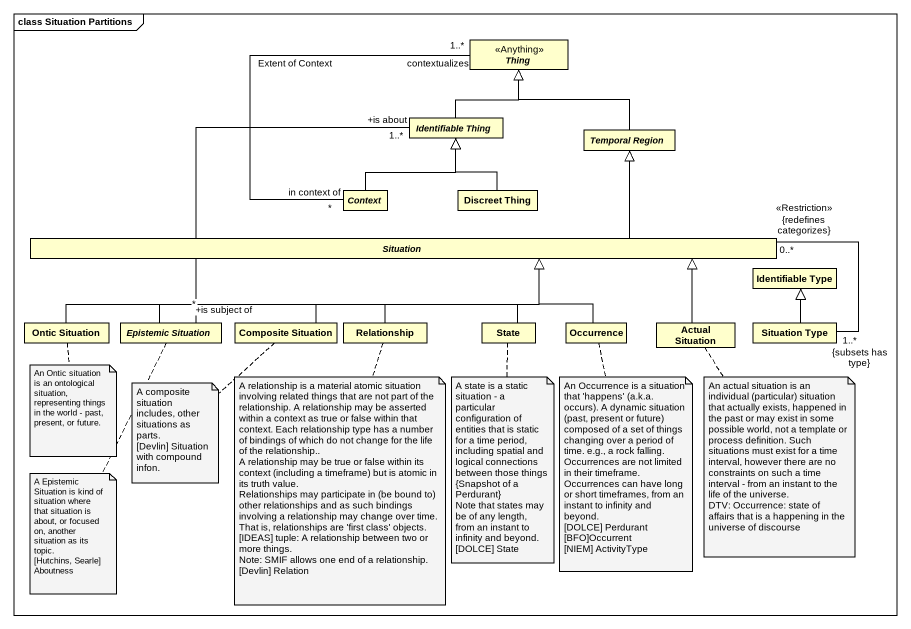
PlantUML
@startuml
mainframe class Situation Partitions
hide circle
hide empty members
abstract class Thing <<Anything>>
abstract class "Identifiable Thing" as Identifiable_Thing
abstract class "Temporal Region" as Temporal_Region
abstract class Context
class "Discreet Thing" as Discreet_Thing
abstract class Situation
class "Identifiable Type" as Identifiable_Type
class "Ontic Situation" as Ontic_Situation
abstract class "Epistemic Situation" as Epistemic_Situation
class "Composite Situation" as Composite_Situation
class Relationship
class "State" as State_
class Occurrence
class "Actual Situation" as Actual_Situation
class "Situation Type" as Situation_Type
Identifiable_Thing -up-|> Thing
Temporal_Region -up-|> Thing
Context "in context of\n*" -up- "contextualizes\n1..*" Thing : Extent of Context
Context -up-|> Identifiable_Thing
Discreet_Thing -up-|> Identifiable_Thing
Situation -right-|> Temporal_Region
Situation "<<Restriction>>\n0..*\n{redefines categorizes}" -right- "1..*\n{subsets has type}" Situation_Type
Ontic_Situation -right-|> Situation
Epistemic_Situation "+is subject of\n*" -up- "+is about\n1..*" Identifiable_Thing
Epistemic_Situation -right-|> Situation
Composite_Situation -up-|> Situation
Relationship -up-|> Situation
State_ -up-|> Situation
Occurrence -left-|> Situation
Actual_Situation -left-|> Situation
Situation_Type -up-|> Identifiable_Type
note bottom of Ontic_Situation : An Ontic situation is an ontological situation, representing things in the world - past, present, or future.
note bottom of Composite_Situation
  A composite situation includes, other situations as parts.
  [Devlin] Situation with compound infon.
end note
note bottom of Relationship
  A relationship is a material atomic situation involving related things that are not part of the relationship. A relationship may be asserted within a context as true or false within that context. Each relationship type has a number of bindings of which do not change for the life of the relationship..
  A relationship may be true or false within its context (including a timeframe) but is atomic in its truth value.
  Relationships may participate in (be bound to) other relationships and as such bindings involving a relationship may change over time. That is, relationships are 'first class' objects.
  [IDEAS] tuple: A relationship between two or more things.
  Note: SMIF allows one end of a relationship.
  [Devlin] Relation
end note
note bottom of State_
  A state is a static situation - a particular configuration of entities that is static for a time period, including spatial and logical connections between those things {Snapshot of a Perdurant}
  Note that states may be of any length, from an instant to infinity and beyond.
  [DOLCE] State
end note
note bottom of Occurrence
  An Occurrence is a situation that 'happens' (a.k.a. occurs). A dynamic situation (past, present or future) composed of a set of things changing over a period of time. e.g., a rock falling.
  Occurrences are not limited in their timeframe. Occurrences can have long or short timeframes, from an instant to infinity and beyond.
  [DOLCE] Perdurant
  [BFO]Occurrent
  [NIEM] ActivityType
end note
note bottom of Actual_Situation
  An actual situation is an individual (particular) situation that actually exists, happened in the past or may exist in some possible world, not a template or process definition. Such situations must exist for a time interval, however there are no constraints on such a time interval - from an instant to the life of the universe.
  DTV: Occurrence: state of affairs that is a happening in the universe of discourse
end note
note bottom of Epistemic_Situation
  A Epistemic Situation is kind of situation where that situation is about, or focused on, another situation as its topic.
  [Hutchins, Searle] Aboutness
end note
@enduml
